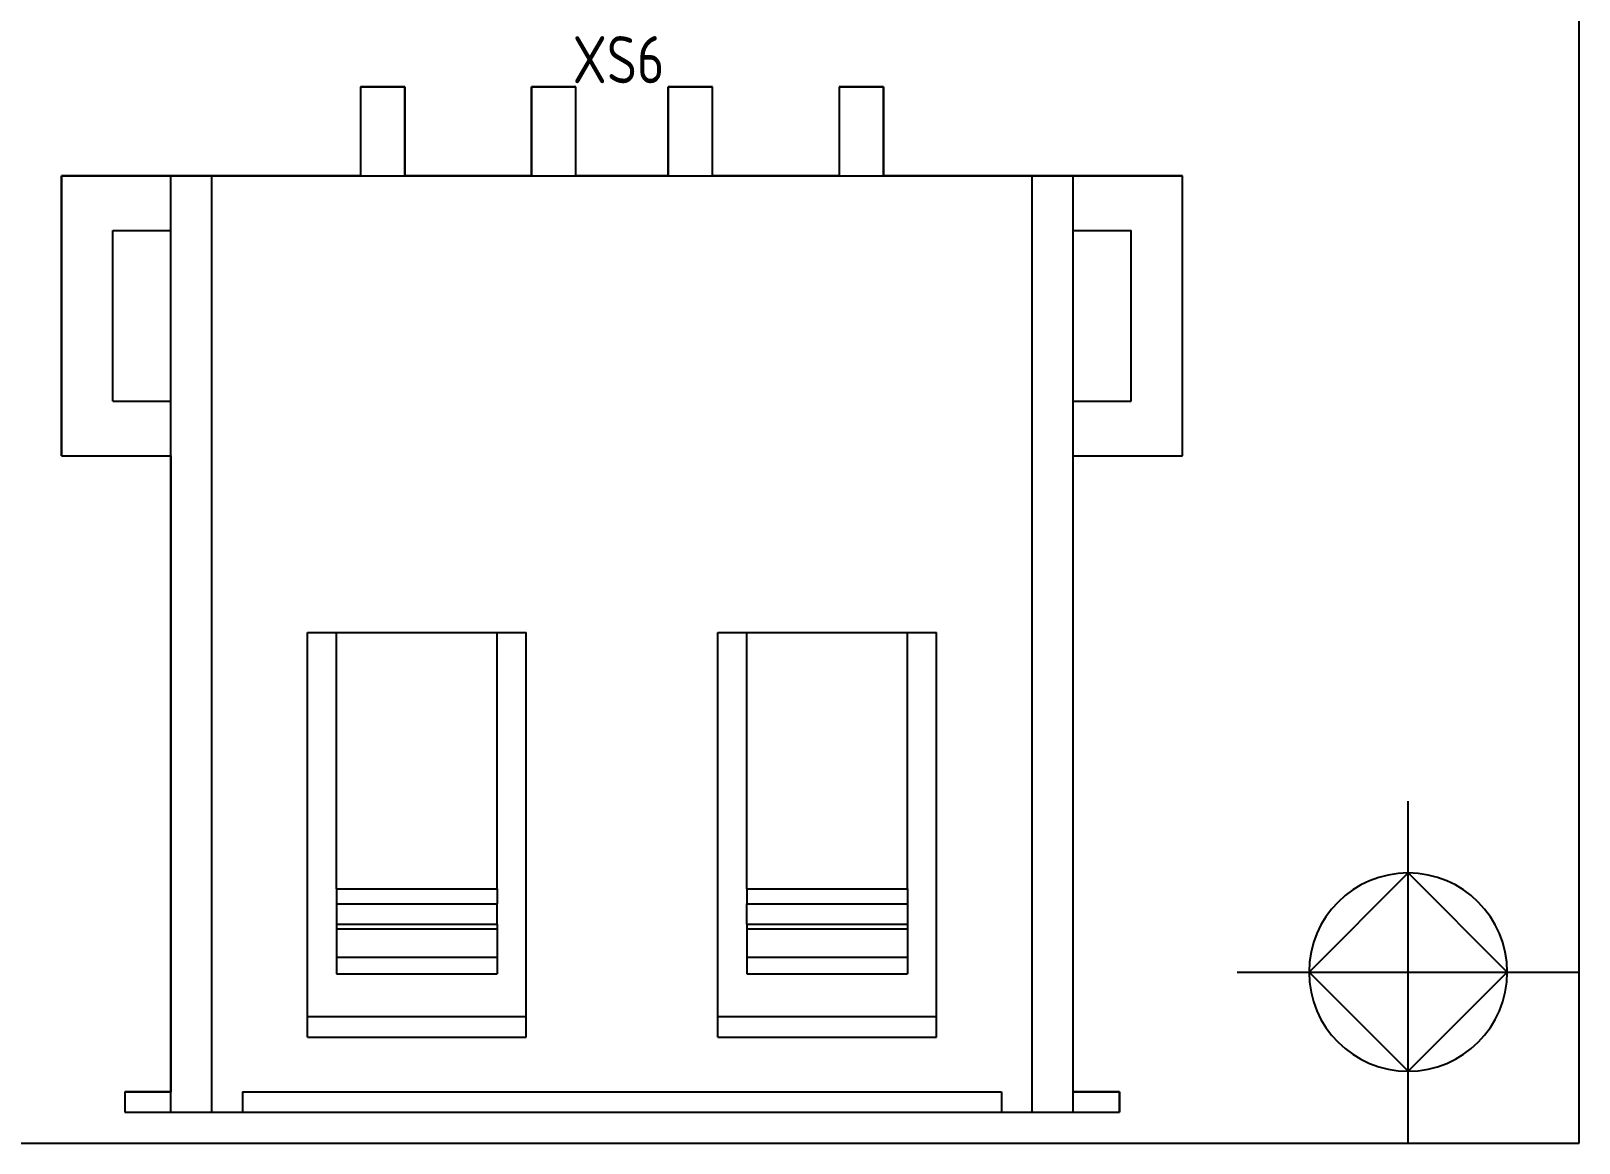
# Model space of a CAD drawing. Header units: inches. Extents: x 0 to 841, y -594 to 0.
# Drawn here: x 435.35 to 480.65, y -404.85 to -372.32 of the extents above; entities that cross this region are included whole.
import ezdxf

# ---------------------------------------------------------------- set-up
doc = ezdxf.new("R2010")
doc.units = ezdxf.units.IN
doc.header["$MEASUREMENT"] = 0
doc.styles.add('GOST type A0', font='', dxfattribs={"height": 2.116667})
doc.styles.get('GOST type A0').set_extended_font_data('GOST type A')

msp = doc.modelspace()

# ---------------------------------------------------------------- linework, layer by layer
at = {"color": 18, "true_color": 0x000000}
for p, q in [((480.646, -404.854), (480.646, -164.854)), ((446.296, -373.954), (444.996, -373.954)), ((444.996, -373.954), (444.996, -376.554)), ((444.996, -373.954), (444.996, -376.554)), ((444.996, -373.954), (446.296, -373.954)), ((446.296, -376.554), (446.296, -373.954)), ((446.296, -373.954), (446.296, -376.554)), ((451.296, -373.954), (449.996, -373.954)), ((449.996, -373.954), (449.996, -376.554)), ((449.996, -373.954), (451.296, -373.954)), ((449.996, -376.554), (449.996, -373.954)), ((451.296, -376.554), (451.296, -373.954)), ((451.296, -376.554), (451.296, -373.954)), ((455.296, -373.954), (453.996, -373.954)), ((453.996, -373.954), (453.996, -376.554)), ((453.996, -373.954), (455.296, -373.954)), ((453.996, -376.554), (453.996, -373.954)), ((455.296, -376.554), (455.296, -373.954)), ((455.296, -376.554), (455.296, -373.954)), ((460.296, -373.954), (458.996, -373.954)), ((458.996, -373.954), (458.996, -376.554)), ((458.996, -373.954), (460.296, -373.954)), ((458.996, -373.954), (458.996, -376.554)), ((460.296, -376.554), (460.296, -373.954)), ((460.296, -373.954), (460.296, -376.554)), ((444.996, -376.554), (436.246, -376.554)), ((436.246, -376.554), (436.246, -384.754)), ((436.246, -376.554), (439.446, -376.554)), ((436.246, -384.754), (436.246, -376.554)), ((439.446, -403.954), (439.446, -376.554)), ((439.446, -376.554), (439.486, -376.554)), ((439.486, -376.554), (439.606, -376.554)), ((439.606, -376.554), (439.798, -376.554)), ((439.798, -376.554), (440.046, -376.554)), ((440.046, -376.554), (440.336, -376.554)), ((440.336, -376.554), (440.646, -376.554)), ((440.646, -376.554), (464.646, -376.554)), ((440.646, -376.554), (464.646, -376.554)), ((440.646, -403.954), (440.646, -376.554)), ((449.996, -376.554), (446.296, -376.554)), ((453.996, -376.554), (451.296, -376.554)), ((458.996, -376.554), (455.296, -376.554)), ((469.046, -376.554), (460.296, -376.554)), ((464.646, -376.554), (464.956, -376.554)), ((464.646, -403.954), (464.646, -376.554)), ((464.956, -376.554), (465.246, -376.554)), ((465.246, -376.554), (465.494, -376.554)), ((465.494, -376.554), (465.686, -376.554)), ((465.686, -376.554), (465.806, -376.554)), ((465.806, -376.554), (465.846, -376.554)), ((465.846, -403.954), (465.846, -376.554)), ((465.846, -376.554), (469.046, -376.554)), ((469.046, -384.754), (469.046, -376.554)), ((469.046, -384.754), (469.046, -376.554)), ((437.746, -383.154), (437.746, -378.154)), ((437.746, -378.154), (439.446, -378.154)), ((465.846, -378.154), (467.546, -378.154)), ((467.546, -383.154), (467.546, -378.154)), ((437.746, -383.154), (439.446, -383.154)), ((465.846, -383.154), (467.546, -383.154)), ((436.246, -384.754), (439.446, -384.754)), ((436.246, -384.754), (439.446, -384.754)), ((439.446, -384.754), (439.446, -403.354)), ((465.846, -403.354), (465.846, -384.754)), ((465.846, -384.754), (469.046, -384.754)), ((465.846, -384.754), (469.046, -384.754)), ((443.446, -389.914), (444.296, -389.914)), ((443.446, -401.754), (443.446, -389.914)), ((444.296, -389.914), (448.996, -389.914)), ((444.296, -397.414), (444.296, -389.914)), ((448.996, -389.914), (449.846, -389.914)), ((448.996, -397.414), (448.996, -389.914)), ((449.846, -401.754), (449.846, -389.914)), ((455.446, -389.914), (456.296, -389.914)), ((455.446, -401.754), (455.446, -389.914)), ((456.296, -389.914), (460.996, -389.914)), ((456.296, -397.414), (456.296, -389.914)), ((460.996, -389.914), (461.846, -389.914)), ((460.996, -397.414), (460.996, -389.914)), ((461.846, -401.754), (461.846, -389.914)), ((475.646, -396.954), (472.746, -399.854)), ((478.546, -399.854), (475.646, -396.954)), ((444.296, -397.414), (444.296, -397.568)), ((444.296, -397.414), (448.996, -397.414)), ((444.296, -397.568), (444.296, -397.718)), ((448.996, -397.414), (448.996, -397.568)), ((448.996, -397.568), (448.996, -397.718)), ((456.296, -397.414), (456.296, -397.568)), ((456.296, -397.414), (460.996, -397.414)), ((456.296, -397.568), (456.296, -397.718)), ((460.996, -397.414), (460.996, -397.568)), ((460.996, -397.568), (460.996, -397.718)), ((444.296, -397.718), (444.296, -397.858)), ((444.296, -397.858), (444.296, -398.45)), ((444.296, -397.858), (448.996, -397.858)), ((448.996, -397.718), (448.996, -397.858)), ((448.996, -398.45), (448.996, -397.858)), ((456.296, -397.718), (456.296, -397.858)), ((456.296, -398.45), (456.296, -397.858)), ((456.296, -397.858), (460.996, -397.858)), ((460.996, -397.718), (460.996, -397.858)), ((460.996, -397.858), (460.996, -398.45)), ((444.296, -398.45), (444.296, -398.474)), ((444.296, -398.45), (448.996, -398.45)), ((444.296, -398.474), (444.296, -398.498)), ((444.296, -398.498), (444.296, -398.524)), ((444.296, -398.524), (444.296, -398.546)), ((444.296, -398.546), (444.296, -398.568)), ((444.296, -398.568), (444.296, -398.586)), ((448.996, -398.45), (448.996, -398.474)), ((448.996, -398.474), (448.996, -398.498)), ((448.996, -398.498), (448.996, -398.524)), ((448.996, -398.524), (448.996, -398.546)), ((448.996, -398.546), (448.996, -398.568)), ((448.996, -398.568), (448.996, -398.586)), ((456.296, -398.45), (456.296, -398.474)), ((456.296, -398.45), (460.996, -398.45)), ((456.296, -398.474), (456.296, -398.498)), ((456.296, -398.498), (456.296, -398.524)), ((456.296, -398.524), (456.296, -398.546)), ((456.296, -398.546), (456.296, -398.568)), ((456.296, -398.568), (456.296, -398.586)), ((460.996, -398.45), (460.996, -398.474)), ((460.996, -398.474), (460.996, -398.498)), ((460.996, -398.498), (460.996, -398.524)), ((460.996, -398.524), (460.996, -398.546)), ((460.996, -398.546), (460.996, -398.568)), ((460.996, -398.568), (460.996, -398.586)), ((444.296, -398.586), (444.296, -399.414)), ((444.296, -398.586), (448.996, -398.586)), ((448.996, -398.586), (448.996, -399.414)), ((456.296, -398.586), (456.296, -399.414)), ((456.296, -398.586), (460.996, -398.586)), ((460.996, -398.586), (460.996, -399.414)), ((444.296, -399.414), (448.996, -399.414)), ((444.296, -399.414), (444.296, -399.902)), ((448.996, -399.414), (448.996, -399.902)), ((456.296, -399.414), (460.996, -399.414)), ((456.296, -399.414), (456.296, -399.902)), ((460.996, -399.414), (460.996, -399.902)), ((444.296, -399.902), (448.996, -399.902)), ((456.296, -399.902), (460.996, -399.902)), ((472.746, -399.854), (475.646, -402.754)), ((475.646, -402.754), (478.546, -399.854)), ((443.446, -401.154), (449.846, -401.154)), ((455.446, -401.154), (461.846, -401.154)), ((443.446, -401.754), (449.846, -401.754)), ((455.446, -401.754), (461.846, -401.754)), ((439.446, -403.354), (438.096, -403.354)), ((438.096, -403.354), (438.096, -403.954)), ((438.096, -403.354), (438.096, -403.954)), ((438.096, -403.354), (439.446, -403.354)), ((441.546, -403.354), (463.746, -403.354)), ((441.546, -403.354), (441.546, -403.954)), ((463.746, -403.354), (463.746, -403.954)), ((467.196, -403.354), (465.846, -403.354)), ((465.846, -403.354), (467.196, -403.354)), ((467.196, -403.954), (467.196, -403.354)), ((467.196, -403.354), (467.196, -403.954)), ((438.096, -403.954), (467.196, -403.954)), ((438.096, -403.954), (439.446, -403.954)), ((439.446, -403.954), (439.486, -403.954)), ((439.486, -403.954), (439.606, -403.954)), ((439.606, -403.954), (439.798, -403.954)), ((439.798, -403.954), (440.046, -403.954)), ((440.046, -403.954), (440.336, -403.954)), ((440.336, -403.954), (440.646, -403.954)), ((440.646, -403.954), (441.546, -403.954)), ((441.546, -403.954), (463.746, -403.954)), ((441.546, -403.954), (463.746, -403.954)), ((463.746, -403.954), (464.646, -403.954)), ((464.646, -403.954), (464.956, -403.954)), ((464.956, -403.954), (465.246, -403.954)), ((465.246, -403.954), (465.494, -403.954)), ((465.494, -403.954), (465.686, -403.954)), ((465.686, -403.954), (465.806, -403.954)), ((465.806, -403.954), (465.846, -403.954)), ((465.846, -403.954), (467.196, -403.954)), ((320.646, -404.854), (480.646, -404.854))]:
    msp.add_line(p, q, dxfattribs=at)
at = {"color": 7, "true_color": 0xffffff}
for p, q in [((446.296, -373.954), (444.996, -373.954)), ((444.996, -373.954), (444.996, -376.554)), ((444.996, -373.954), (444.996, -376.554)), ((444.996, -373.954), (446.296, -373.954)), ((446.296, -376.554), (446.296, -373.954)), ((446.296, -373.954), (446.296, -376.554)), ((451.296, -373.954), (449.996, -373.954)), ((449.996, -373.954), (449.996, -376.554)), ((449.996, -373.954), (451.296, -373.954)), ((449.996, -376.554), (449.996, -373.954)), ((451.296, -376.554), (451.296, -373.954)), ((451.296, -376.554), (451.296, -373.954)), ((455.296, -373.954), (453.996, -373.954)), ((453.996, -373.954), (453.996, -376.554)), ((453.996, -373.954), (455.296, -373.954)), ((453.996, -376.554), (453.996, -373.954)), ((455.296, -376.554), (455.296, -373.954)), ((455.296, -376.554), (455.296, -373.954)), ((460.296, -373.954), (458.996, -373.954)), ((458.996, -373.954), (458.996, -376.554)), ((458.996, -373.954), (460.296, -373.954)), ((458.996, -373.954), (458.996, -376.554)), ((460.296, -376.554), (460.296, -373.954)), ((460.296, -373.954), (460.296, -376.554)), ((444.996, -376.554), (436.246, -376.554)), ((436.246, -376.554), (436.246, -384.754)), ((436.246, -376.554), (439.446, -376.554)), ((436.246, -384.754), (436.246, -376.554)), ((439.446, -403.954), (439.446, -376.554)), ((439.446, -376.554), (439.486, -376.554)), ((439.486, -376.554), (439.606, -376.554)), ((439.606, -376.554), (439.798, -376.554)), ((439.798, -376.554), (440.046, -376.554)), ((440.046, -376.554), (440.336, -376.554)), ((440.336, -376.554), (440.646, -376.554)), ((440.646, -376.554), (464.646, -376.554)), ((440.646, -376.554), (464.646, -376.554)), ((440.646, -403.954), (440.646, -376.554)), ((449.996, -376.554), (446.296, -376.554)), ((453.996, -376.554), (451.296, -376.554)), ((458.996, -376.554), (455.296, -376.554)), ((469.046, -376.554), (460.296, -376.554)), ((464.646, -376.554), (464.956, -376.554)), ((464.646, -403.954), (464.646, -376.554)), ((464.956, -376.554), (465.246, -376.554)), ((465.246, -376.554), (465.494, -376.554)), ((465.494, -376.554), (465.686, -376.554)), ((465.686, -376.554), (465.806, -376.554)), ((465.806, -376.554), (465.846, -376.554)), ((465.846, -403.954), (465.846, -376.554)), ((465.846, -376.554), (469.046, -376.554)), ((469.046, -384.754), (469.046, -376.554)), ((469.046, -384.754), (469.046, -376.554)), ((437.746, -383.154), (437.746, -378.154)), ((437.746, -378.154), (439.446, -378.154)), ((465.846, -378.154), (467.546, -378.154)), ((467.546, -383.154), (467.546, -378.154)), ((437.746, -383.154), (439.446, -383.154)), ((465.846, -383.154), (467.546, -383.154)), ((436.246, -384.754), (439.446, -384.754)), ((436.246, -384.754), (439.446, -384.754)), ((439.446, -384.754), (439.446, -403.354)), ((465.846, -403.354), (465.846, -384.754)), ((465.846, -384.754), (469.046, -384.754)), ((465.846, -384.754), (469.046, -384.754)), ((443.446, -389.914), (444.296, -389.914)), ((443.446, -401.754), (443.446, -389.914)), ((444.296, -389.914), (448.996, -389.914)), ((444.296, -397.414), (444.296, -389.914)), ((448.996, -389.914), (449.846, -389.914)), ((448.996, -397.414), (448.996, -389.914)), ((449.846, -401.754), (449.846, -389.914)), ((455.446, -389.914), (456.296, -389.914)), ((455.446, -401.754), (455.446, -389.914)), ((456.296, -389.914), (460.996, -389.914)), ((456.296, -397.414), (456.296, -389.914)), ((460.996, -389.914), (461.846, -389.914)), ((460.996, -397.414), (460.996, -389.914)), ((461.846, -401.754), (461.846, -389.914)), ((475.646, -404.854), (475.646, -394.854)), ((444.296, -397.414), (444.296, -397.568)), ((444.296, -397.414), (448.996, -397.414)), ((444.296, -397.568), (444.296, -397.718)), ((448.996, -397.414), (448.996, -397.568)), ((448.996, -397.568), (448.996, -397.718)), ((456.296, -397.414), (456.296, -397.568)), ((456.296, -397.414), (460.996, -397.414)), ((456.296, -397.568), (456.296, -397.718)), ((460.996, -397.414), (460.996, -397.568)), ((460.996, -397.568), (460.996, -397.718)), ((444.296, -397.718), (444.296, -397.858)), ((444.296, -397.858), (444.296, -398.45)), ((444.296, -397.858), (448.996, -397.858)), ((448.996, -397.718), (448.996, -397.858)), ((448.996, -398.45), (448.996, -397.858)), ((456.296, -397.718), (456.296, -397.858)), ((456.296, -398.45), (456.296, -397.858)), ((456.296, -397.858), (460.996, -397.858)), ((460.996, -397.718), (460.996, -397.858)), ((460.996, -397.858), (460.996, -398.45)), ((444.296, -398.45), (444.296, -398.474)), ((444.296, -398.45), (448.996, -398.45)), ((444.296, -398.474), (444.296, -398.498)), ((444.296, -398.498), (444.296, -398.524)), ((444.296, -398.524), (444.296, -398.546)), ((444.296, -398.546), (444.296, -398.568)), ((444.296, -398.568), (444.296, -398.586)), ((448.996, -398.45), (448.996, -398.474)), ((448.996, -398.474), (448.996, -398.498)), ((448.996, -398.498), (448.996, -398.524)), ((448.996, -398.524), (448.996, -398.546)), ((448.996, -398.546), (448.996, -398.568)), ((448.996, -398.568), (448.996, -398.586)), ((456.296, -398.45), (456.296, -398.474)), ((456.296, -398.45), (460.996, -398.45)), ((456.296, -398.474), (456.296, -398.498)), ((456.296, -398.498), (456.296, -398.524)), ((456.296, -398.524), (456.296, -398.546)), ((456.296, -398.546), (456.296, -398.568)), ((456.296, -398.568), (456.296, -398.586)), ((460.996, -398.45), (460.996, -398.474)), ((460.996, -398.474), (460.996, -398.498)), ((460.996, -398.498), (460.996, -398.524)), ((460.996, -398.524), (460.996, -398.546)), ((460.996, -398.546), (460.996, -398.568)), ((460.996, -398.568), (460.996, -398.586)), ((444.296, -398.586), (444.296, -399.414)), ((444.296, -398.586), (448.996, -398.586)), ((448.996, -398.586), (448.996, -399.414)), ((456.296, -398.586), (456.296, -399.414)), ((456.296, -398.586), (460.996, -398.586)), ((460.996, -398.586), (460.996, -399.414)), ((444.296, -399.414), (448.996, -399.414)), ((444.296, -399.414), (444.296, -399.902)), ((448.996, -399.414), (448.996, -399.902)), ((456.296, -399.414), (460.996, -399.414)), ((456.296, -399.414), (456.296, -399.902)), ((460.996, -399.414), (460.996, -399.902)), ((444.296, -399.902), (448.996, -399.902)), ((456.296, -399.902), (460.996, -399.902)), ((470.646, -399.854), (480.646, -399.854)), ((443.446, -401.154), (449.846, -401.154)), ((455.446, -401.154), (461.846, -401.154)), ((443.446, -401.754), (449.846, -401.754)), ((455.446, -401.754), (461.846, -401.754)), ((439.446, -403.354), (438.096, -403.354)), ((438.096, -403.354), (438.096, -403.954)), ((438.096, -403.354), (438.096, -403.954)), ((438.096, -403.354), (439.446, -403.354)), ((441.546, -403.354), (463.746, -403.354)), ((441.546, -403.354), (441.546, -403.954)), ((463.746, -403.354), (463.746, -403.954)), ((467.196, -403.354), (465.846, -403.354)), ((465.846, -403.354), (467.196, -403.354)), ((467.196, -403.954), (467.196, -403.354)), ((467.196, -403.354), (467.196, -403.954)), ((438.096, -403.954), (467.196, -403.954)), ((438.096, -403.954), (439.446, -403.954)), ((439.446, -403.954), (439.486, -403.954)), ((439.486, -403.954), (439.606, -403.954)), ((439.606, -403.954), (439.798, -403.954)), ((439.798, -403.954), (440.046, -403.954)), ((440.046, -403.954), (440.336, -403.954)), ((440.336, -403.954), (440.646, -403.954)), ((440.646, -403.954), (441.546, -403.954)), ((441.546, -403.954), (463.746, -403.954)), ((441.546, -403.954), (463.746, -403.954)), ((463.746, -403.954), (464.646, -403.954)), ((464.646, -403.954), (464.956, -403.954)), ((464.956, -403.954), (465.246, -403.954)), ((465.246, -403.954), (465.494, -403.954)), ((465.494, -403.954), (465.686, -403.954)), ((465.686, -403.954), (465.806, -403.954)), ((465.806, -403.954), (465.846, -403.954)), ((465.846, -403.954), (467.196, -403.954))]:
    msp.add_line(p, q, dxfattribs=at)
at = {"color": 172, "true_color": 0x0000c0}
for p, q in [((475.646, -404.854), (475.646, -394.854)), ((470.646, -399.854), (480.646, -399.854))]:
    msp.add_line(p, q, dxfattribs=at)
at = {"color": 18, "true_color": 0x000000}
for start, end in [(90, 180), (0, 90), (180, 270), (270, 0)]:
    msp.add_arc((475.646, -399.854), 2.9, start, end, dxfattribs=at)

# ---------------------------------------------------------------- texts
at = {"color": 18, "true_color": 0x000000, "style": 'GOST type A0'}
msp.add_text('XS6', height=1.3796, dxfattribs=at).set_placement((451.2, -373.85))

doc.saveas('drawing.dxf')
